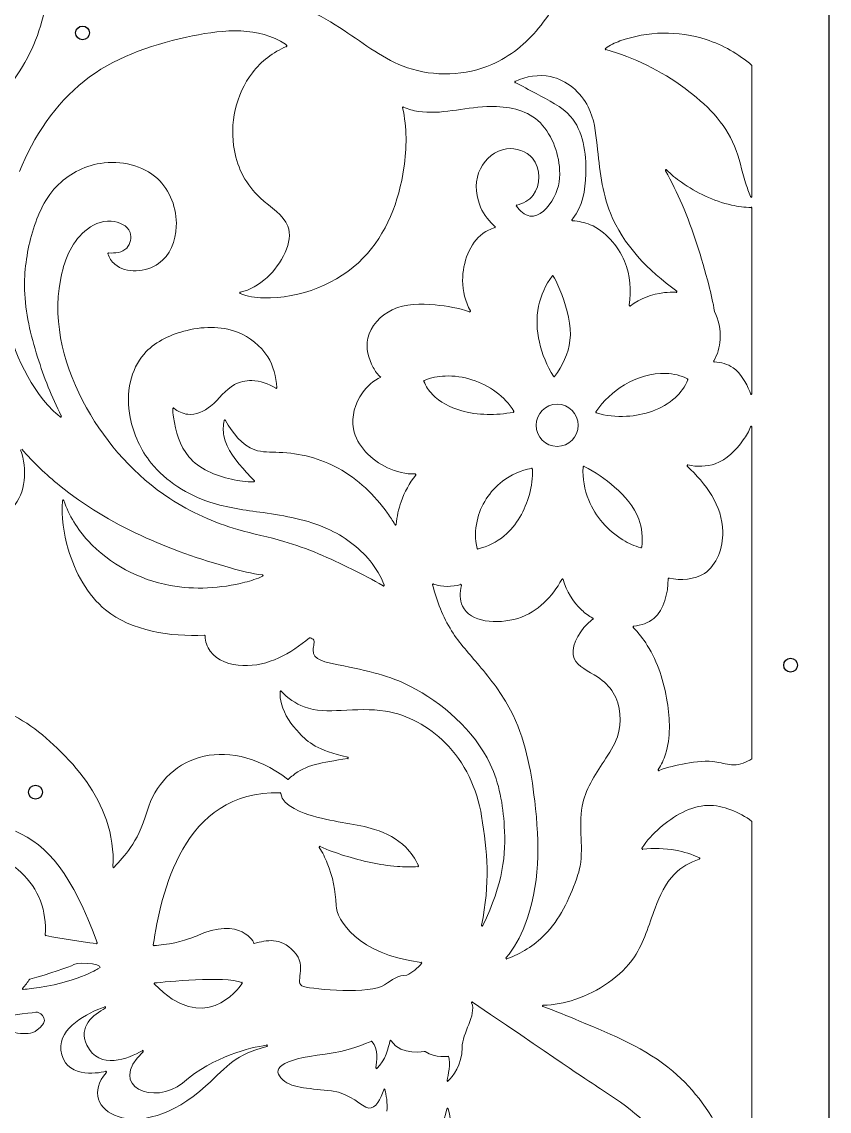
# Model space of a CAD drawing. Header units: millimetres. Extents: x -1155 to 475, y -31 to 1475.
# Drawn here: x 182.5 to 475, y 869.3 to 1264 of the extents above; entities that cross this region are included whole.
import ezdxf

# ---------------------------------------------------------------- set-up
doc = ezdxf.new("R2010")
doc.units = ezdxf.units.MM
doc.layers.add('Layer3', color=4, linetype='Continuous')

msp = doc.modelspace()

# ---------------------------------------------------------------- linework, layer by layer
msp.add_line((475.03, 0), (475.03, 1475))
for centre, start, end in [((278.31, 1255.26), 291.9164, 43.1233), ((394.16, 1254.17), 128.0517, 254.5439), ((361.39, 1242.21), 114.5754, 244.4581), ((320.73, 1232.84), 65.524, 192.576), ((415.91, 1210.15), 45.037, 209.906), ((446.79, 1200.76), 202.1667, 360), ((361.92, 1197.38), 102.5581, 214.76), ((446.79, 1196.49), 360, 90.2582), ((382.04, 1192.19), 138.6879, 265.7058), ((353.82, 1189.68), 287.3984, 50.2232), ((213.97, 1180.01), 86.2261, 196.2492), ((374.85, 1171.75), 31.3251, 144.2605), ((261.73, 1165.76), 103.8339, 247.2344), ((419.64, 1166.27), 267.2033, 54.5746), ((402.85, 1161.32), 171.2553, 305.818), ((344.82, 1159.17), 250.7598, 29.2172), ((433.41, 1141.01), 149.1704, 268.5042), ((328.44, 1133.77), 115.2655, 201.2212), ((375.35, 1135.7), 212.2476, 322.8007), ((423.55, 1134.43), 338.9552, 62.9573), ((274.64, 1131.5), 239.2654, 2.3597), ((446.79, 1129.35), 201.1378, 360), ((196.62, 1121.12), 234.7092, 27.2593), ((237.44, 1123.81), 50.7334, 179.0646), ((360.52, 1122.79), 280.4635, 29.9748), ((390.72, 1122.58), 145.5383, 251.3232), ((256.12, 1119.44), 28.9557, 165.8773), ((446.79, 1117.15), 0, 158.4213), ((367.23, 1101.91), 4.172, 99.6036), ((386.13, 1102.63), 64.822, 176.3043), ((423.77, 1103.19), 77.7329, 226.7492), ((266.6, 1097.63), 273.275, 49.1671), ((325.07, 1099.92), 320.2781, 91.7228), ((197.52, 1090.47), 18.6283, 176.014), ((317.93, 1082), 212.2705, 355.4214), ((347.75, 1073.27), 194.2618, 282.916), ((406.86, 1073.75), 258.6717, 352.4427), ((269.66, 1063.36), 295.7279, 83.6875), ((378.39, 1061.8), 17.3657, 149.7952), ((416.97, 1062.12), 79.2535, 178.9001), ((313.56, 1059.87), 239.1731, 20.3287), ((331.56, 1060.02), 71.733, 194.9405), ((341.56, 1059.83), 344.642, 105.8267), ((389.25, 1047.71), 305.0382, 60.8086), ((404.21, 1044.73), 96.4621, 223.8925), ((248.68, 1041.46), 1.2259, 92.4548), ((276.34, 1021.25), 43.2891, 176.0917), ((300.55, 997.28), 278.1819, 76.974), ((413.31, 993), 145.0286, 289.9457), ((278.98, 989.78), 232.9689, 312.8457), ((278.98, 989.78), 232.9689, 312.8457), ((276.14, 984.34), 4.3746, 88.3816), ((290.5, 964.93), 65.742, 213.5089), ((407.42, 964.42), 149.0217, 276.3463), ((427.89, 960.85), 288.5102, 64.5627), ((215.79, 957.86), 176.4618, 318.8358), ((326, 958.18), 275.0818, 23.9426), ((349.29, 936.68), 167.7325, 333.8634), ((191.22, 933.15), 175.6916, 259.2192), ((209.58, 930.3), 263.5716, 19.8839), ((230.4, 929.55), 171.1468, 273.8688), ((358.17, 924.74), 139.2151, 290.1958), ((327.15, 922.96), 322.585, 83.3053), ((262.13, 915.7), 325.8244, 69.6352), ((183.03, 913.65), 138.6878, 275.2146), ((230.75, 915.49), 95.9601, 224.0616), ((345.7, 908.58), 55.6623, 203.337), ((212.66, 906.84), 297.8953, 110.0532), ((371.42, 907.4), 90.3836, 251.1419), ((271.25, 892.94), 284.2567, 98.0191), ((309.16, 894.33), 45.6363, 113.2297), ((316.13, 894.63), 32.8977, 168.116), ((226.29, 890.97), 313.5981, 119.4796), ((311.06, 885.03), 169.935, 310.2504), ((212.93, 883.4), 318.3811, 101.8855), ((336.81, 880.41), 165.701, 315.0457), ((313.86, 876.95), 13.7135, 164.5126), ((336.74, 870.01), 17.9382, 169.0306)]:
    msp.add_arc(centre, 0.25, start, end)
at = {"lineweight": 9}
for points in [[(380.06, 1280.91), (378.03, 1273.88), (374.44, 1267.37), (369.75, 1261.71)], [(179.88, 1243.29), (185.31, 1251.06), (189.32, 1260.01), (190.94, 1269.46)], [(299.28, 1260.86), (294.95, 1263.73), (290.5, 1266.35), (285.82, 1268.59)], [(242.14, 1258.43), (253.8, 1261.01), (266.07, 1262.48), (276.28, 1257)], [(322.2, 1247.39), (313.79, 1250.28), (306.7, 1255.94), (299.28, 1260.86)], [(369.75, 1261.71), (365.14, 1256.15), (359.48, 1251.42), (352.85, 1248.54)], [(430.4, 1257.61), (420.37, 1260.88), (409.14, 1260.71), (399.23, 1257.06)], [(205.1, 1242.54), (215.5, 1250.77), (228.39, 1255.38), (242.14, 1258.43)], [(276.28, 1257), (277.08, 1256.56), (277.88, 1256.09), (278.49, 1255.43)], [(399.23, 1257.06), (397.36, 1256.38), (395.54, 1255.57), (394.01, 1254.37)], [(447.04, 1248.2), (442.19, 1252.34), (436.52, 1255.62), (430.4, 1257.61)], [(278.4, 1255.03), (273.59, 1253.09), (269.29, 1249.75), (266.06, 1245.55)], [(394.1, 1253.93), (404.36, 1251.09), (414.01, 1246.36), (422.8, 1239.87)], [(352.85, 1248.54), (343.36, 1244.41), (331.9, 1244.06), (322.2, 1247.39)], [(447.04, 1200.76), (447.04, 1208.39), (447.04, 1248.2), (447.04, 1248.2)], [(266.06, 1245.55), (260.04, 1237.74), (257.72, 1226.96), (259.52, 1217.35)], [(361.29, 1242.44), (365.22, 1244.24), (369.83, 1245.07), (374.1, 1244.16)], [(374.1, 1244.16), (379.89, 1242.91), (385.07, 1238.44), (387.74, 1233.18)], [(181.67, 1209.73), (186.79, 1222.45), (194.7, 1234.31), (205.1, 1242.54)], [(368.81, 1237.99), (366.27, 1239.36), (363.84, 1240.77), (361.29, 1241.99)], [(422.8, 1239.87), (430.36, 1234.29), (437.29, 1227.41), (440.73, 1219)], [(381.32, 1229.7), (378.13, 1233.32), (373.29, 1235.59), (368.81, 1237.99)], [(320.95, 1211.06), (322.02, 1218.37), (322.06, 1225.72), (320.48, 1232.79)], [(320.83, 1233.07), (322.51, 1232.31), (324.33, 1231.84), (326.15, 1231.56)], [(326.15, 1231.56), (334.33, 1230.3), (342.36, 1232.93), (350.98, 1233.29)], [(350.98, 1233.29), (357.26, 1233.55), (363.86, 1232.6), (368.59, 1228.96)], [(387.74, 1233.18), (389.92, 1228.9), (390.44, 1224.09), (390.95, 1219.27)], [(368.59, 1228.96), (373.65, 1225.07), (376.58, 1218.12), (377.26, 1211.63)], [(386.84, 1208.9), (387.05, 1216.59), (385.89, 1224.52), (381.32, 1229.7)], [(259.52, 1217.35), (260.73, 1210.85), (263.83, 1204.89), (268.92, 1200.18)], [(358.11, 1217.95), (354.04, 1217.38), (350.48, 1214.43), (348.67, 1210.78)], [(367.56, 1214.55), (365.35, 1217.23), (361.55, 1218.44), (358.11, 1217.95)], [(390.95, 1219.27), (391.85, 1210.81), (392.72, 1202.32), (395.77, 1194.65)], [(440.73, 1219), (442.47, 1214.73), (443.32, 1210.07), (444.74, 1205.62)], [(211.03, 1212.71), (204.82, 1211.74), (199.13, 1208.64), (195, 1204.24)], [(231.67, 1207.18), (226.4, 1212.05), (218.35, 1213.86), (211.03, 1212.71)], [(367.74, 1201.14), (370.58, 1204.77), (370.5, 1210.97), (367.56, 1214.55)], [(306.22, 1178.43), (314.63, 1187.05), (319.18, 1199), (320.95, 1211.06)], [(348.67, 1210.78), (346.7, 1206.82), (346.79, 1202.05), (348.29, 1197.93)], [(377.26, 1211.63), (377.66, 1207.81), (377.28, 1204.15), (375.3, 1200.39)], [(382.19, 1192.76), (385.7, 1197.04), (386.69, 1202.9), (386.84, 1208.9)], [(415.69, 1210.03), (417.95, 1206.1), (419.94, 1202.02), (421.73, 1197.86)], [(421.46, 1205.89), (419.55, 1207.24), (417.73, 1208.69), (416.09, 1210.33)], [(195, 1204.24), (190.49, 1199.43), (187.82, 1193.08), (186.04, 1186.61)], [(238.49, 1189.86), (238.75, 1196.4), (236.27, 1202.95), (231.67, 1207.18)], [(439.66, 1197.59), (433.11, 1199.06), (426.95, 1202.02), (421.46, 1205.89)], [(444.74, 1205.62), (445.28, 1203.94), (445.9, 1202.3), (446.56, 1200.67)], [(268.92, 1200.18), (272.64, 1196.74), (277.43, 1193.97), (278.93, 1189.96)], [(361.87, 1197.63), (364.1, 1198.13), (366.3, 1199.3), (367.74, 1201.14)], [(375.3, 1200.39), (373.39, 1196.75), (369.98, 1193.01), (366.61, 1193.59)], [(348.29, 1197.93), (349.35, 1195.01), (351.12, 1192.43), (353.39, 1190.38)], [(366.61, 1193.59), (364.75, 1193.91), (362.9, 1195.54), (361.72, 1197.24)], [(421.73, 1197.86), (425.78, 1188.45), (428.81, 1178.62), (431.36, 1168.69)], [(446.79, 1196.74), (444.4, 1196.73), (442, 1197.07), (439.66, 1197.59)], [(447.04, 1129.35), (447.04, 1164.43), (447.04, 1193.51), (447.04, 1196.49)], [(381.85, 1192.35), (381.96, 1192.49), (382.08, 1192.62), (382.19, 1192.76)], [(395.77, 1194.65), (400.26, 1183.34), (409.49, 1173.8), (419.79, 1166.47)], [(205.34, 1188.12), (207.94, 1190.36), (211.2, 1192.01), (214.87, 1191.76)], [(214.87, 1191.76), (217.74, 1191.56), (220.87, 1190.21), (221.75, 1187.7)], [(232.04, 1176.41), (236.34, 1179.38), (238.29, 1184.62), (238.49, 1189.86)], [(278.93, 1189.96), (281.04, 1184.34), (276.69, 1176.29), (271.37, 1171.36)], [(353.89, 1189.44), (352.33, 1188.95), (350.87, 1188.27), (349.58, 1187.33)], [(353.39, 1190.38), (353.58, 1190.2), (353.78, 1190.03), (353.98, 1189.87)], [(388.47, 1190.48), (386.42, 1191.34), (384.26, 1191.77), (382.02, 1191.94)], [(400.88, 1177.24), (398.47, 1183.02), (393.85, 1188.23), (388.47, 1190.48)], [(186.04, 1186.61), (184.25, 1180.11), (183.35, 1173.5), (183.54, 1166.92)], [(196.49, 1170.43), (197.73, 1177.12), (200.3, 1183.76), (205.34, 1188.12)], [(221.75, 1187.7), (222.39, 1185.89), (221.86, 1183.47), (220.52, 1182.05)], [(349.58, 1187.33), (344.84, 1183.88), (342.22, 1176.79), (342.22, 1170.3)], [(220.52, 1182.05), (218.95, 1180.4), (216.27, 1180.11), (213.98, 1180.26)], [(213.73, 1179.94), (214.15, 1178.49), (215.06, 1177.16), (216.23, 1176.16)], [(216.23, 1176.16), (220.32, 1172.67), (227.49, 1173.26), (232.04, 1176.41)], [(270.13, 1163.99), (283.39, 1163.64), (297.08, 1169.07), (306.22, 1178.43)], [(402.61, 1161.36), (403.41, 1166.62), (403, 1172.15), (400.88, 1177.24)], [(206, 1124.14), (198.15, 1138.23), (193.54, 1154.46), (196.49, 1170.43)], [(271.37, 1171.36), (268.45, 1168.65), (265.23, 1166.88), (261.67, 1166.01)], [(342.22, 1170.3), (342.22, 1166.33), (343.2, 1162.59), (345.04, 1159.29)], [(369.72, 1160.98), (370.54, 1164.9), (372.31, 1168.66), (374.65, 1171.9)], [(375.06, 1171.88), (376.34, 1169.79), (377.27, 1167.52), (378.14, 1165.19)], [(431.36, 1168.69), (432.18, 1165.5), (432.95, 1162.3), (433.5, 1159.06)], [(190.42, 1126.93), (181.81, 1137.74), (176.98, 1151.31), (175.42, 1165.05)], [(183.54, 1166.92), (183.78, 1158.69), (185.73, 1150.5), (188.23, 1142.55)], [(261.63, 1165.53), (264.27, 1164.43), (267.19, 1164.07), (270.13, 1163.99)], [(378.14, 1165.19), (380.13, 1159.82), (381.77, 1154.1), (381.1, 1148.51)], [(415.3, 1165.87), (410.72, 1165.35), (406.55, 1163.69), (403, 1161.12)], [(419.63, 1166.02), (418.18, 1166.09), (416.72, 1166.04), (415.3, 1165.87)], [(332.3, 1161.42), (327.01, 1161.93), (321.56, 1162.02), (316.75, 1159.69)], [(344.74, 1158.93), (340.76, 1160.33), (336.58, 1161.01), (332.3, 1161.42)], [(370.03, 1147.89), (369.06, 1152.19), (368.83, 1156.69), (369.72, 1160.98)], [(316.75, 1159.69), (312.55, 1157.66), (308.83, 1153.77), (307.86, 1149.32)], [(433.5, 1159.06), (434.92, 1156.22), (435.73, 1152.46), (435.52, 1148.9)], [(260.69, 1151.54), (254.6, 1153.95), (247.7, 1153.65), (241.19, 1151.87)], [(241.19, 1151.87), (235.66, 1150.36), (230.42, 1147.78), (226.81, 1143.61)], [(271.6, 1142.62), (269.09, 1146.66), (265.1, 1149.81), (260.69, 1151.54)], [(307.86, 1149.32), (307.1, 1145.81), (308.06, 1141.94), (309.84, 1138.71)], [(435.52, 1148.9), (435.36, 1146.11), (434.58, 1143.45), (433.2, 1141.13)], [(375.14, 1135.56), (372.77, 1139.32), (371.02, 1143.5), (370.03, 1147.89)], [(381.1, 1148.51), (380.55, 1143.86), (378.4, 1139.3), (375.55, 1135.55)], [(188.23, 1142.55), (190.54, 1135.19), (193.33, 1128.04), (196.84, 1121.23)], [(226.81, 1143.61), (224.4, 1140.82), (222.72, 1137.32), (221.86, 1133.69)], [(274.89, 1131.51), (274.73, 1135.37), (273.67, 1139.3), (271.6, 1142.62)], [(309.84, 1138.71), (310.56, 1137.39), (311.42, 1136.18), (312.55, 1135.25)], [(433.41, 1140.76), (435.77, 1140.69), (438.23, 1140), (440.18, 1138.67)], [(440.18, 1138.67), (443.1, 1136.66), (444.87, 1133.19), (446.25, 1130.01)], [(221.86, 1133.69), (220.83, 1129.41), (220.94, 1124.94), (221.8, 1120.61)], [(259.54, 1132.54), (261.4, 1133.55), (263.63, 1134.06), (265.82, 1134.02)], [(265.82, 1134.02), (268.9, 1133.98), (271.9, 1132.84), (274.52, 1131.29)], [(312.55, 1135.25), (309.92, 1134), (307.62, 1132.03), (305.89, 1129.57)], [(331.25, 1129), (329.96, 1130.36), (328.88, 1131.95), (328.2, 1133.68)], [(328.33, 1134), (330.66, 1135.1), (333.26, 1135.57), (335.88, 1135.67)], [(335.88, 1135.67), (342.45, 1135.9), (349.09, 1133.74), (354.38, 1129.82)], [(400.88, 1132.47), (405.41, 1135.2), (410.66, 1136.87), (415.91, 1136.62)], [(415.91, 1136.62), (418.6, 1136.49), (421.29, 1135.86), (423.67, 1134.65)], [(423.79, 1134.34), (422.83, 1131.86), (421.18, 1129.63), (419.2, 1127.81)], [(250.94, 1124.77), (254.08, 1127.28), (256.2, 1130.72), (259.54, 1132.54)], [(305.89, 1129.57), (303.21, 1125.8), (301.86, 1120.9), (302.68, 1116.49)], [(341.59, 1123.15), (337.72, 1124.27), (334, 1126.11), (331.25, 1129)], [(354.38, 1129.82), (356.94, 1127.92), (359.18, 1125.62), (360.74, 1122.91)], [(390.51, 1122.72), (393.2, 1126.63), (396.74, 1129.99), (400.88, 1132.47)], [(446.25, 1130.01), (446.36, 1129.76), (446.46, 1129.51), (446.56, 1129.26)], [(196.47, 1120.91), (194.16, 1122.55), (192.21, 1124.68), (190.42, 1126.93)], [(419.2, 1127.81), (414.51, 1123.49), (407.99, 1121.46), (401.57, 1121.06)], [(236.19, 1091.25), (223.71, 1099.42), (213.41, 1110.83), (206, 1124.14)], [(237.47, 1120.8), (237.31, 1121.81), (237.18, 1122.81), (237.19, 1123.81)], [(237.6, 1124), (239.04, 1122.83), (240.85, 1121.98), (242.68, 1121.79)], [(242.68, 1121.79), (245.59, 1121.49), (248.56, 1122.86), (250.94, 1124.77)], [(360.57, 1122.54), (354.34, 1121.39), (347.77, 1121.36), (341.59, 1123.15)], [(401.57, 1121.06), (397.82, 1120.84), (394.11, 1121.17), (390.64, 1122.34)], [(221.8, 1120.61), (222.98, 1114.61), (225.59, 1108.9), (229.4, 1104.14)], [(243.03, 1106.4), (239.77, 1110.26), (238.28, 1115.64), (237.47, 1120.8)], [(255.88, 1119.5), (255.44, 1117.74), (255.42, 1115.84), (255.75, 1114.05)], [(266.94, 1108.91), (262.35, 1110.49), (258.79, 1115.13), (256.34, 1119.56)], [(446.56, 1117.25), (445.92, 1115.63), (445.02, 1114.05), (443.9, 1112.54)], [(255.75, 1114.05), (256.68, 1108.92), (260.4, 1104.69), (263.91, 1100.75)], [(302.68, 1116.49), (303.81, 1110.37), (309.14, 1105.21), (315.02, 1102.42)], [(447.04, 996.92), (447.04, 996.92), (447.04, 1061.44), (447.04, 1117.15)], [(443.9, 1112.54), (441.19, 1108.68), (437.84, 1105.37), (433.76, 1103.9)], [(182.09, 1108.93), (184.66, 1101.96), (183.91, 1093.09), (179.25, 1088.15)], [(196.2, 1095.96), (191.28, 1099.97), (186.68, 1104.39), (182.52, 1109.18)], [(258.44, 1098.25), (252.63, 1099.6), (246.71, 1102.03), (243.03, 1106.4)], [(275.7, 1108), (272.69, 1108.12), (269.63, 1107.99), (266.94, 1108.91)], [(297.17, 1102.26), (290.67, 1105.82), (283.31, 1107.71), (275.7, 1108)], [(229.4, 1104.14), (234.77, 1097.43), (242.53, 1092.63), (250.68, 1089.95)], [(315.01, 1085.93), (310.32, 1092.53), (304.25, 1098.38), (297.17, 1102.26)], [(315.02, 1102.42), (318.25, 1100.89), (321.65, 1100.07), (325.07, 1100.17)], [(356.65, 1097.53), (359.74, 1099.91), (363.41, 1101.52), (367.19, 1102.16)], [(367.48, 1101.93), (367.7, 1098.85), (367.24, 1095.76), (366.39, 1092.73)], [(387.91, 1090.63), (386.34, 1094.43), (385.62, 1098.59), (385.88, 1102.64)], [(386.24, 1102.85), (390.25, 1100.97), (393.9, 1098.41), (397.29, 1095.42)], [(423.6, 1103), (430.21, 1096.79), (436.37, 1088.7), (436.48, 1079.21)], [(433.76, 1103.9), (430.63, 1102.77), (427.08, 1102.72), (423.82, 1103.43)], [(266.61, 1097.38), (263.89, 1097.22), (261.18, 1097.61), (258.44, 1098.25)], [(263.91, 1100.75), (264.83, 1099.71), (265.74, 1098.7), (266.76, 1097.81)], [(325.27, 1099.76), (322.92, 1096.94), (321.19, 1093.62), (319.96, 1090.08)], [(347.44, 1083.12), (348.69, 1088.78), (352.04, 1094), (356.65, 1097.53)], [(258.15, 1066.11), (235.94, 1072.4), (214.01, 1081.45), (196.2, 1095.96)], [(397.29, 1095.42), (401, 1092.16), (404.41, 1088.39), (406.08, 1083.84)], [(199.35, 1072.89), (197.65, 1078.68), (196.86, 1084.61), (197.27, 1090.49)], [(197.75, 1090.55), (199.57, 1085.16), (202.69, 1080.17), (206.59, 1075.91)], [(260.77, 1080.03), (252.11, 1082.55), (243.75, 1086.31), (236.19, 1091.25)], [(250.68, 1089.95), (256.94, 1087.9), (263.42, 1087.09), (269.94, 1086.15)], [(319.96, 1090.08), (319.04, 1087.46), (318.4, 1084.72), (318.18, 1081.98)], [(366.39, 1092.73), (364.79, 1087.01), (361.83, 1081.55), (357.31, 1077.78)], [(400.29, 1076.25), (394.82, 1079.63), (390.34, 1084.7), (387.91, 1090.63)], [(269.94, 1086.15), (277.91, 1085), (285.93, 1083.64), (293.25, 1080.32)], [(317.72, 1081.86), (316.85, 1083.24), (315.96, 1084.6), (315.01, 1085.93)], [(347.51, 1073.21), (346.69, 1076.41), (346.71, 1079.84), (347.44, 1083.12)], [(406.08, 1083.84), (407.24, 1080.65), (407.56, 1077.08), (407.11, 1073.72)], [(277.48, 1075.74), (271.97, 1077.34), (266.31, 1078.43), (260.77, 1080.03)], [(293.25, 1080.32), (299.15, 1077.66), (304.59, 1073.72), (308.7, 1068.67)], [(357.31, 1077.78), (354.57, 1075.49), (351.26, 1073.82), (347.81, 1073.02)], [(436.48, 1079.21), (436.54, 1073.43), (434.35, 1067.12), (429.81, 1064.16)], [(206.59, 1075.91), (214.3, 1067.47), (225.06, 1061.86), (236.26, 1059.78)], [(302.06, 1065.71), (294.1, 1069.63), (285.96, 1073.28), (277.48, 1075.74)], [(406.82, 1073.5), (404.5, 1073.97), (402.33, 1074.99), (400.29, 1076.25)], [(212.89, 1050.92), (206.27, 1056.3), (201.84, 1064.45), (199.35, 1072.89)], [(269.69, 1063.6), (265.78, 1064.04), (261.96, 1065.03), (258.15, 1066.11)], [(308.7, 1068.67), (310.84, 1066.04), (312.62, 1063.11), (313.79, 1059.95)], [(263.33, 1060.93), (265.55, 1061.49), (267.73, 1062.15), (269.77, 1063.13)], [(313.43, 1059.65), (309.74, 1061.85), (305.92, 1063.81), (302.06, 1065.71)], [(362.17, 1047.86), (369.79, 1050.21), (374.6, 1055.79), (378.18, 1061.93)], [(416.72, 1062.13), (416.63, 1057.04), (415.25, 1051.04), (411.54, 1047.86)], [(429.81, 1064.16), (426.26, 1061.83), (421.27, 1061.56), (417.02, 1062.37)], [(236.26, 1059.78), (245.24, 1058.1), (254.51, 1058.7), (263.33, 1060.93)], [(338.24, 1043.31), (335.04, 1048.37), (332.87, 1054.13), (331.32, 1059.96)], [(331.64, 1060.26), (331.69, 1060.24), (331.75, 1060.22), (331.81, 1060.21)], [(331.81, 1060.21), (334.94, 1059.21), (338.38, 1059.19), (341.49, 1060.07)], [(341.8, 1059.77), (341.13, 1057.34), (341.18, 1054.48), (342.17, 1052.31)], [(378.63, 1061.88), (379.92, 1057.75), (382.22, 1053.75), (385.38, 1050.83)], [(248.67, 1041.71), (236.35, 1041.18), (222.37, 1043.22), (212.89, 1050.92)], [(342.17, 1052.31), (344.91, 1046.33), (354.84, 1045.6), (362.17, 1047.86)], [(385.38, 1050.83), (386.59, 1049.7), (387.93, 1048.74), (389.37, 1047.93)], [(389.4, 1047.51), (388.73, 1047.04), (388.08, 1046.49), (387.46, 1045.88)], [(411.54, 1047.86), (409.58, 1046.18), (406.97, 1045.3), (404.18, 1044.98)], [(348.18, 1030.81), (344.71, 1034.91), (341.07, 1038.83), (338.24, 1043.31)], [(387.46, 1045.88), (383.95, 1042.42), (381.09, 1036.86), (382.65, 1033.25)], [(404.03, 1044.56), (405.94, 1042.57), (407.65, 1040.38), (409.11, 1038.06)], [(250.75, 1035.93), (249.63, 1037.52), (248.97, 1039.52), (248.93, 1041.46)], [(286.69, 1040.78), (280.03, 1035.19), (271.81, 1030.38), (262.62, 1030.75)], [(288.02, 1040.28), (287.7, 1040.58), (287.16, 1040.77), (286.69, 1040.78)], [(288.02, 1036.43), (288.11, 1037.76), (288.88, 1039.45), (288.02, 1040.28)], [(262.62, 1030.75), (258.05, 1030.93), (253.25, 1032.4), (250.75, 1035.93)], [(297.13, 1031), (292.75, 1031.85), (287.79, 1032.76), (288.02, 1036.43)], [(409.11, 1038.06), (412.98, 1031.93), (415.15, 1024.88), (416.33, 1017.61)], [(323.34, 1023.21), (315.73, 1027.06), (308.41, 1028.81), (297.13, 1031)], [(359.54, 1014.63), (356.51, 1020.42), (352.47, 1025.75), (348.18, 1030.81)], [(382.65, 1033.25), (383.88, 1030.38), (387.88, 1028.73), (391.07, 1026.63)], [(391.07, 1026.63), (393.47, 1025.05), (395.42, 1023.2), (396.78, 1020.92)], [(352.21, 995.05), (346.41, 1007.27), (334.56, 1017.53), (323.34, 1023.21)], [(276.57, 1016.85), (276.19, 1018.29), (275.99, 1019.79), (276.09, 1021.27)], [(276.52, 1021.42), (278.82, 1018.98), (281.68, 1016.93), (284.8, 1015.77)], [(396.78, 1020.92), (399.49, 1016.39), (399.96, 1010.1), (398.29, 1004.98)], [(171.58, 1015.54), (180.65, 1013.31), (188.46, 1007.46), (195.36, 1000.8)], [(283.07, 1006.24), (280.2, 1009.33), (277.66, 1012.82), (276.57, 1016.85)], [(284.8, 1015.77), (289, 1014.21), (293.64, 1014.27), (298.22, 1014.47)], [(298.22, 1014.47), (303.66, 1014.7), (309.01, 1015.11), (314.24, 1014.25)], [(368.34, 981.68), (367, 993.24), (364.76, 1004.63), (359.54, 1014.63)], [(416.33, 1017.61), (417.36, 1011.25), (417.64, 1004.73), (415.73, 998.66)], [(314.24, 1014.25), (322.25, 1012.94), (330, 1008.66), (335.89, 1002.78)], [(227.94, 978.03), (233.45, 997), (255.81, 1006.95), (278.83, 989.58)], [(300.6, 997.52), (289.59, 1000.07), (286.14, 1002.93), (283.07, 1006.24)], [(335.89, 1002.78), (343.04, 995.64), (347.45, 986.16), (349.1, 976.15)], [(398.29, 1004.98), (397.24, 1001.76), (395.34, 998.99), (393.45, 996.15)], [(195.36, 1000.8), (203.15, 993.28), (209.8, 984.72), (213.19, 974.7)], [(280.79, 990.96), (285.05, 994.62), (291.16, 995.67), (300.58, 997.03)], [(357.32, 972.48), (356.86, 980.37), (355.53, 988.04), (352.21, 995.05)], [(393.45, 996.15), (390.03, 991.01), (386.63, 985.62), (385.51, 979.76)], [(415.73, 998.66), (415.11, 996.71), (414.27, 994.81), (413.1, 993.14)], [(413.39, 992.77), (416.52, 993.9), (419.77, 994.67), (423.07, 995.28)], [(423.07, 995.28), (426.8, 995.96), (430.59, 996.43), (434.31, 995.79)], [(434.31, 995.79), (436.37, 995.43), (438.4, 994.74), (440.44, 994.77)], [(440.44, 994.77), (442.72, 994.8), (445.02, 995.74), (447.04, 996.92)], [(279.15, 989.6), (279.63, 990.04), (280.17, 990.49), (280.79, 990.96)], [(276.15, 984.59), (240.57, 985.6), (232.97, 947.65), (230.16, 929.59)], [(287.85, 976.25), (284.9, 977.14), (276.74, 979.79), (276.39, 984.36)], [(364.81, 936.73), (370.33, 950.82), (370.12, 966.39), (368.34, 981.68)], [(385.51, 979.76), (384.08, 972.33), (386.3, 964.14), (384.48, 956.71)], [(431.02, 980.07), (424.72, 979.88), (418.67, 976.25), (413.71, 971.96)], [(447.04, 974.29), (442.4, 977.69), (436.61, 980.24), (431.02, 980.07)], [(215.98, 957.7), (219.7, 961.95), (224.21, 965.71), (227.94, 978.03)], [(310.35, 971.39), (303.94, 973.4), (296.54, 973.78), (287.85, 976.25)], [(349.1, 976.15), (351.18, 963.51), (352.32, 951.77), (349.05, 936.73)], [(213.19, 974.7), (215.01, 969.33), (215.89, 963.53), (215.54, 957.88)], [(321.6, 964.89), (318.52, 967.94), (314.65, 970.03), (310.35, 971.39)], [(349.52, 936.57), (357.05, 951.92), (357.9, 962.39), (357.32, 972.48)], [(413.71, 971.96), (411.15, 969.74), (408.89, 967.36), (407.2, 964.55)], [(447.04, 829.88), (447.04, 848.13), (447.04, 974.29), (447.04, 974.29)], [(209.81, 930.38), (200.91, 955), (191.88, 965.82), (180.23, 970.7)], [(293.2, 959.11), (292.4, 961.09), (291.47, 963.02), (290.3, 964.79)], [(290.61, 965.16), (293.49, 963.86), (296.49, 962.8), (299.52, 961.86)], [(326.23, 958.28), (325.14, 960.74), (323.52, 963), (321.6, 964.89)], [(407.44, 964.17), (411.4, 964.61), (415.45, 964.56), (419.39, 963.84)], [(419.39, 963.84), (422.37, 963.3), (425.28, 962.37), (428, 961.08)], [(171.46, 962.33), (179.47, 959.45), (186.3, 953.28), (189.28, 945.47)], [(299.52, 961.86), (305.73, 959.93), (312.1, 958.47), (318.57, 957.96)], [(427.97, 960.61), (424.64, 959.5), (421.43, 957.65), (418.96, 955.18)], [(296.38, 943.82), (296.24, 949.15), (295.14, 954.27), (293.2, 959.11)], [(318.57, 957.96), (321.05, 957.77), (323.55, 957.71), (326.02, 957.93)], [(384.48, 956.71), (384.21, 955.59), (383.85, 954.48), (383.46, 953.38)], [(383.46, 953.38), (380.88, 946), (377.43, 938.66), (371.94, 933.15)], [(418.96, 955.18), (415.62, 951.83), (413.63, 947.34), (411.94, 942.78)], [(189.28, 945.47), (190.75, 941.64), (191.29, 937.42), (190.97, 933.17)], [(327.18, 923.21), (304.12, 925.91), (296.52, 938.83), (296.38, 943.82)], [(266.68, 930.07), (266.68, 930.07), (262.26, 940.31), (245.41, 932.6)], [(411.94, 942.78), (409.67, 936.67), (407.92, 930.44), (404.45, 925.22)], [(357.98, 924.91), (360.95, 928.35), (363.14, 932.47), (364.81, 936.73)], [(209.55, 930.05), (203.2, 930.77), (196.9, 931.81), (191.18, 932.9)], [(245.41, 932.6), (244.74, 932.29), (239.48, 930.21), (233.91, 929.63)], [(281.12, 927.15), (275.95, 932.54), (271.46, 931.15), (266.68, 930.07)], [(371.94, 933.15), (368.12, 929.32), (363.33, 926.37), (358.26, 924.51)], [(233.91, 929.63), (232.77, 929.49), (231.61, 929.38), (230.42, 929.3)], [(284.6, 914.45), (280.78, 915.49), (286.3, 921.76), (281.12, 927.15)], [(404.45, 925.22), (399.63, 917.97), (391.48, 912.68), (382.91, 909.77)], [(185.41, 917.15), (192.37, 918.99), (199.66, 921.5), (201.39, 922.4)], [(210.1, 920.87), (210.1, 920.87), (202.25, 915.72), (185.87, 913.7)], [(201.39, 922.4), (203.76, 923.63), (213.97, 922.25), (210.1, 920.87)], [(327.35, 922.81), (326.01, 921.05), (323.9, 919.62), (322.03, 918.57)], [(185.41, 917.15), (184.63, 915.99), (183.78, 914.87), (182.85, 913.81)], [(230.72, 915.74), (234.32, 916.12), (255.98, 918.26), (262.22, 915.94)], [(322.03, 918.57), (318.8, 918.59), (316.67, 916.9), (313.97, 915.04)], [(185.87, 913.7), (184.98, 913.59), (184.04, 913.49), (183.06, 913.4)], [(262.34, 915.56), (260.77, 913.26), (248.54, 896.75), (230.57, 915.32)], [(313.97, 915.04), (308.83, 911.52), (288.42, 913.41), (284.6, 914.45)], [(187.33, 898.17), (179.25, 893.82), (163.7, 909.68), (143.26, 884.45)], [(342.05, 892.34), (342.02, 897.58), (347.36, 904.09), (345.47, 908.48)], [(345.84, 908.79), (382.4, 883.81), (387.16, 880.69), (392.12, 877.42)], [(382.91, 909.77), (379.15, 908.49), (375.3, 907.68), (371.42, 907.65)], [(148.17, 895.63), (159.83, 902.52), (185.88, 904.86), (188.26, 905.18)], [(188.26, 905.18), (189, 904.85), (193.95, 902.4), (187.33, 898.17)], [(196.72, 891.43), (195.88, 899.67), (206.19, 904.74), (212.58, 907.07)], [(212.78, 906.62), (208.38, 904.29), (202.89, 899.87), (206.1, 893.23)], [(371.34, 907.16), (375.83, 905.63), (380.2, 903.77), (384.6, 901.92)], [(384.6, 901.92), (396.46, 896.93), (408.66, 892.01), (418.41, 883.78)], [(206.1, 893.23), (210.62, 883.88), (221.17, 888.36), (226.17, 891.19)], [(240.68, 879.47), (252.46, 889.39), (265.07, 892.32), (271.21, 893.18)], [(271.31, 892.69), (259.66, 889.73), (257.5, 886.05), (249.25, 878.46)], [(292.46, 889.93), (300.15, 890.82), (307.9, 894.06), (309.06, 894.56)], [(309.33, 894.5), (311.8, 892.1), (311.13, 886.89), (310.81, 885.08)], [(311.22, 884.84), (314.12, 887.3), (315.49, 892.8), (315.88, 894.68)], [(316.34, 894.76), (319.95, 889.18), (328.67, 890.92), (328.67, 890.92)], [(336.99, 880.23), (338.49, 881.74), (342.1, 886.02), (342.05, 892.34)], [(212.88, 883.64), (209.68, 882.97), (197.76, 881.17), (196.72, 891.43)], [(226.47, 890.79), (212.9, 877.87), (230.98, 871.3), (240.68, 879.47)], [(277.06, 880.6), (272.85, 884.48), (275.67, 888), (292.46, 889.93)], [(328.67, 890.92), (332.45, 888.35), (337.1, 889.16), (337.1, 889.16)], [(337.1, 889.16), (337.94, 886.52), (337.02, 882.26), (336.57, 880.47)], [(249.25, 878.46), (224.53, 855.7), (201.27, 869.89), (213.12, 883.23)], [(294.74, 876.66), (287.64, 877.5), (280.53, 877.42), (277.06, 880.6)], [(418.41, 883.78), (426.35, 877.06), (432.68, 868.15), (436.96, 858.63)], [(308.19, 870.39), (305.53, 870.78), (301.83, 875.82), (294.74, 876.66)], [(313.62, 877.02), (312.73, 873.81), (310.61, 870.03), (308.19, 870.39)], [(314.72, 869.27), (315.15, 872.11), (314.49, 875.42), (314.1, 877.01)], [(392.12, 877.42), (401.78, 871.05), (412.22, 864.11), (416.21, 853.77)], [(191.57, 861.86), (197.46, 869.49), (208.83, 854.98), (190.05, 853.36)], [(336.49, 870.06), (336.08, 867.91), (334.8, 862.87), (332.06, 863.4)], [(333.17, 852.7), (333.17, 852.7), (340.06, 860.54), (336.97, 870.09)]]:
    msp.add_open_spline(points, degree=3, dxfattribs=at)
msp.add_open_spline([(384.1, 1117.81), (384.1, 1113.59), (380.68, 1110.17), (376.46, 1110.17), (376.46, 1110.17), (372.25, 1110.17), (368.83, 1113.59), (368.83, 1117.81), (368.83, 1117.81), (368.83, 1122.02), (372.25, 1125.44), (376.46, 1125.44), (376.46, 1125.44), (380.68, 1125.44), (384.1, 1122.02), (384.1, 1117.81)], degree=3, knots=[0, 0, 0, 0, 0.2, 0.2, 0.2, 0.2, 0.4, 0.4, 0.4, 0.4, 0.6, 0.6, 0.6, 0.6, 1, 1, 1, 1], dxfattribs=at)
at = {"layer": 'Layer3'}
for centre in [(204.53, 1259.98), (461.03, 1030.88), (187.5, 984.87)]:
    msp.add_circle(centre, 2.5, dxfattribs=at)

doc.saveas('drawing.dxf')
